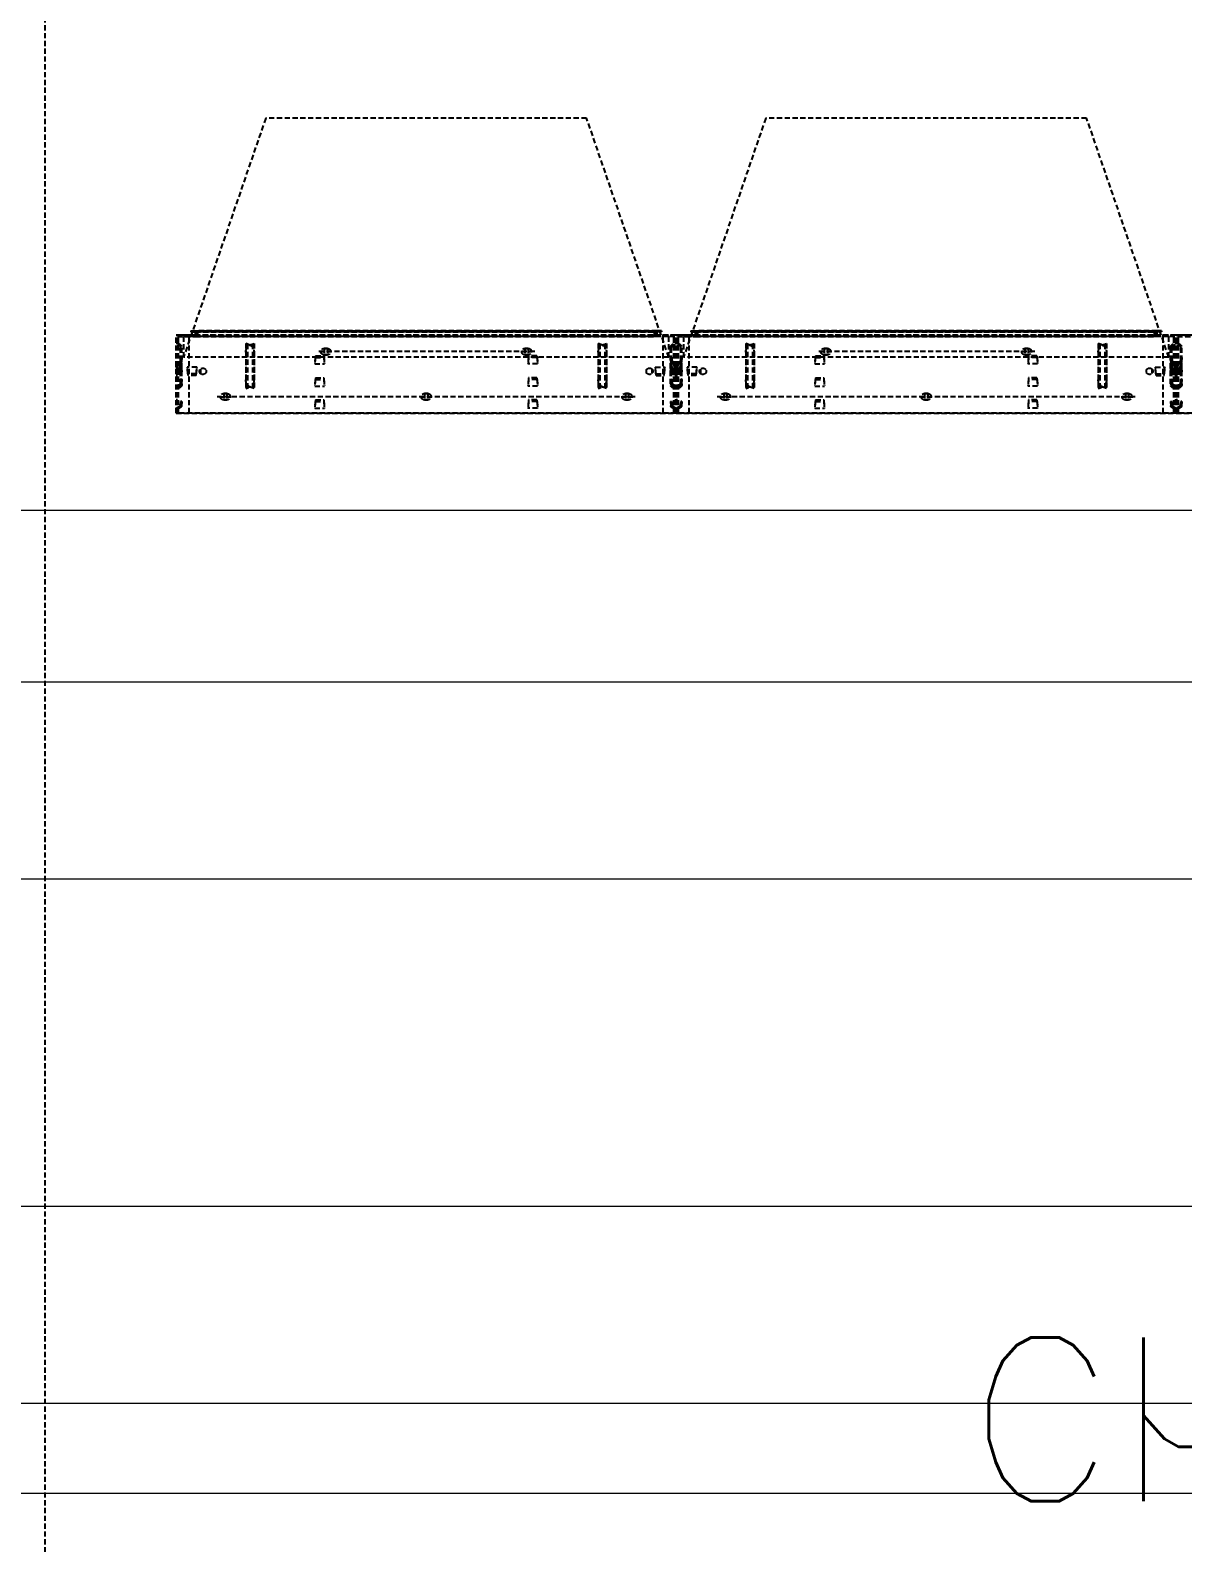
# Model space of a CAD drawing. Extents: x -32000 to 416743, y -254124 to 144214.
# Drawn here: x 12042 to 13448, y 20940 to 22786 of the extents above; entities that cross this region are included whole.
import ezdxf

# ---------------------------------------------------------------- set-up
doc = ezdxf.new("R2010")
doc.units = 0
doc.header["$LTSCALE"] = 10
doc.linetypes.add('XFM1Q40$0$HIDDEN', pattern=[9.525, 6.35, -3.175])
for name, color, linetype in [('XFM1Q40$0$CBF01', 3, 'Continuous'), ('XFM1Q40$0$CBF02', 6, 'Continuous'), ('XFM1Q40$0$CBF03', 30, 'Continuous'), ('XFM1Q40$0$CBF04', 7, 'Continuous'), ('XFM1Q40$0$HEPA', 6, 'Continuous'), ('XFM1Q40$0$TYPE14X10', 7, 'Continuous'), ('XFM7P40ICA$0$H12PL4$0$L40_19_MEJI', 252, 'Continuous'), ('XFM7P40ICA$0$H12PL4$0$L40_19_設備基礎', 252, 'Continuous')]:
    doc.layers.add(name, color=color, linetype=linetype)
doc.styles.add('XFM1Q40$0$LSP', font='SIMPLEX.shx', dxfattribs={"bigfont": 'chineset.shx'})

# ---------------------------------------------------------------- blocks, each defined once
blk = doc.blocks.new('XFM1Q40$0$A$Cac22a11c')
at = {"layer": 'XFM1Q40$0$CBF01', "color": 252, "linetype": 'XFM1Q40$0$HIDDEN', "ltscale": 0.1}
for p, q in [((285914, 174199.1), (285914, 174105.6)), ((285930, 174199.1), (285914, 174199.1)), ((285927, 174193.1), (285926.5, 174193.1)), ((285928.5, 174199.1), (285928.5, 174105.6)), ((285930, 174199.1), (285930, 174104.1)), ((286524, 174199.1), (286524, 174105.6)), ((286540, 174199.1), (286524, 174199.1)), ((286537, 174193.1), (286536.5, 174193.1)), ((286538.5, 174199.1), (286538.5, 174105.6)), ((286540, 174199.1), (286540, 174104.1)), ((285923, 174185.1), (285923.5, 174190.4)), ((285923, 174185.1), (285924.5, 174184.9)), ((285924.5, 174184.9), (285925, 174190.2)), ((285927, 174191.6), (285926.5, 174191.6)), ((285928.5, 174183.1), (285930, 174183.1)), ((286533, 174185.1), (286533.5, 174190.4)), ((286533, 174185.1), (286534.5, 174184.9)), ((286534.5, 174184.9), (286535, 174190.2)), ((286537, 174191.6), (286536.5, 174191.6)), ((286538.5, 174183.1), (286540, 174183.1)), ((285923, 174163.6), (285923, 174119.6)), ((285923, 174158.1), (285923.5, 174163.4)), ((285923, 174158.1), (285924.5, 174157.9)), ((285924.5, 174163.6), (285924.5, 174119.6)), ((285924.5, 174157.9), (285925, 174163.2)), ((285927, 174166.1), (285926.5, 174166.1)), ((285927, 174164.6), (285926.5, 174164.6)), ((285928.5, 174169.1), (285930, 174169.1)), ((285928.5, 174156.1), (285930, 174156.1)), ((286533, 174163.6), (286533, 174119.6)), ((286533, 174158.1), (286533.5, 174163.4)), ((286533, 174158.1), (286534.5, 174157.9)), ((286534.5, 174163.6), (286534.5, 174119.6)), ((286534.5, 174157.9), (286535, 174163.2)), ((286537, 174166.1), (286536.5, 174166.1)), ((286537, 174164.6), (286536.5, 174164.6)), ((286538.5, 174169.1), (286540, 174169.1)), ((286538.5, 174156.1), (286540, 174156.1)), ((285923, 174151.1), (285924.5, 174151.3)), ((285923, 174151.1), (285923.5, 174145.8)), ((285924.5, 174151.3), (285925, 174146)), ((285926.5, 174151.6), (285930, 174151.6)), ((285926.5, 174150.1), (285928.5, 174150.1)), ((285926.5, 174146.1), (285928.5, 174146.1)), ((285926.5, 174144.6), (285930, 174144.6)), ((285927, 174139.1), (285926.5, 174139.1)), ((285927, 174137.6), (285926.5, 174137.6)), ((285928.5, 174153.1), (285930, 174153.1)), ((286533, 174151.1), (286534.5, 174151.3)), ((286533, 174151.1), (286533.5, 174145.8)), ((286534.5, 174151.3), (286535, 174146)), ((286536.5, 174151.6), (286540, 174151.6)), ((286536.5, 174150.1), (286538.5, 174150.1)), ((286536.5, 174146.1), (286538.5, 174146.1)), ((286536.5, 174144.6), (286540, 174144.6)), ((286537, 174139.1), (286536.5, 174139.1)), ((286537, 174137.6), (286536.5, 174137.6)), ((286538.5, 174153.1), (286540, 174153.1)), ((285923, 174131.1), (285923.5, 174136.4)), ((285923, 174131.1), (285924.5, 174130.9)), ((285924.5, 174130.9), (285925, 174136.2)), ((285928.5, 174129.1), (285930, 174129.1)), ((286533, 174131.1), (286533.5, 174136.4)), ((286533, 174131.1), (286534.5, 174130.9)), ((286534.5, 174130.9), (286535, 174136.2)), ((286538.5, 174129.1), (286540, 174129.1)), ((285928.5, 174105.6), (285905, 174105.6)), ((285905, 174105.6), (285905, 174098.6)), ((285930, 174104.1), (285906.5, 174104.1)), ((285906.5, 174104.1), (285906.5, 174100.1)), ((285914, 174105.6), (285914, 174104.1)), ((285928.5, 174114.1), (285930, 174114.1)), ((286538.5, 174105.6), (286515, 174105.6)), ((286515, 174105.6), (286515, 174098.6)), ((286540, 174104.1), (286516.5, 174104.1)), ((286516.5, 174104.1), (286516.5, 174100.1)), ((286524, 174105.6), (286524, 174104.1)), ((286538.5, 174114.1), (286540, 174114.1)), ((285912, 174098.6), (285905, 174098.6)), ((285912, 174100.1), (285906.5, 174100.1)), ((285912, 174098.6), (285912, 174100.1)), ((286522, 174098.6), (286515, 174098.6)), ((286522, 174100.1), (286516.5, 174100.1)), ((286522, 174098.6), (286522, 174100.1))]:
    blk.add_line(p, q, dxfattribs=at)
for centre, radius, start, end in [((285926.5, 174190.1), 3, 90, 175), ((285927, 174194.6), 1.5, 270, 0), ((285927, 174194.6), 3, 300, 0), ((286536.5, 174190.1), 3, 90, 175), ((286537, 174194.6), 1.5, 270, 0), ((286537, 174194.6), 3, 300, 0), ((285926.5, 174190.1), 1.5, 90, 175), ((285927, 174194.6), 3, 270, 300), ((286536.5, 174190.1), 1.5, 90, 175), ((286537, 174194.6), 3, 270, 300), ((285928.5, 174163.6), 5.5, 90, 180), ((285926.5, 174163.1), 3, 90, 175), ((285928.5, 174163.6), 4, 90, 180), ((285926.5, 174163.1), 1.5, 90, 175), ((285927, 174167.6), 1.5, 270, 0), ((285927, 174167.6), 3, 270, 0), ((286538.5, 174163.6), 5.5, 90, 180), ((286536.5, 174163.1), 3, 90, 175), ((286538.5, 174163.6), 4, 90, 180), ((286536.5, 174163.1), 1.5, 90, 175), ((286537, 174167.6), 1.5, 270, 0), ((286537, 174167.6), 3, 270, 0), ((285926.5, 174148.1), 3.5, 90, 270), ((285926.5, 174146.1), 3, 185, 270), ((285926.5, 174136.1), 3, 90, 175), ((285926.5, 174148.1), 2, 90, 270), ((285926.5, 174146.1), 1.5, 185, 270), ((285926.5, 174136.1), 1.5, 90, 175), ((285927, 174141.6), 3, 0, 90), ((285927, 174141.6), 1.5, 0, 90), ((285927, 174140.6), 3, 270, 0), ((285927, 174140.6), 1.5, 270, 0), ((286536.5, 174148.1), 3.5, 90, 270), ((286536.5, 174146.1), 3, 185, 270), ((286536.5, 174136.1), 3, 90, 175), ((286536.5, 174148.1), 2, 90, 270), ((286536.5, 174146.1), 1.5, 185, 270), ((286536.5, 174136.1), 1.5, 90, 175), ((286537, 174141.6), 3, 0, 90), ((286537, 174141.6), 1.5, 0, 90), ((286537, 174140.6), 3, 270, 0), ((286537, 174140.6), 1.5, 270, 0), ((285928.5, 174119.6), 5.5, 180, 270), ((285928.5, 174119.6), 4, 180, 270), ((286538.5, 174119.6), 5.5, 180, 270), ((286538.5, 174119.6), 4, 180, 270)]:
    blk.add_arc(centre, radius, start, end, dxfattribs=at)
at = {"layer": 'XFM1Q40$0$CBF02', "color": 252, "linetype": 'XFM1Q40$0$HIDDEN', "ltscale": 0.1}
for p, q in [((285320, 174199.1), (285928.5, 174199.1)), ((285320, 174199.1), (285320, 174104.1)), ((285490, 174183.1), (285489, 174193)), ((285489.9, 174185.1), (285489.1, 174193.1)), ((285489.1, 174193.1), (285500.9, 174193.1)), ((285500, 174183.1), (285501, 174193)), ((285500.1, 174185.1), (285500.9, 174193.1)), ((285927, 174199.1), (285927, 174104.1)), ((285928.5, 174199.1), (285928.5, 174104.1)), ((285930, 174199.1), (286538.5, 174199.1)), ((285930, 174199.1), (285930, 174104.1)), ((286100, 174183.1), (286099, 174193)), ((286099.9, 174185.1), (286099.1, 174193.1)), ((286099.1, 174193.1), (286110.9, 174193.1)), ((286110, 174183.1), (286111, 174193)), ((286110.1, 174185.1), (286110.9, 174193.1)), ((286537, 174199.1), (286537, 174104.1)), ((286538.5, 174199.1), (286538.5, 174104.1)), ((286540, 174199.1), (287148.5, 174199.1)), ((286540, 174199.1), (286540, 174104.1)), ((285373, 174179.1), (285387, 174179.1)), ((285378, 174174.5), (285378, 174183.6)), ((285382, 174183.1), (285378, 174183.1)), ((285382, 174175.1), (285378, 174175.1)), ((285382, 174174.5), (285382, 174183.6)), ((285489.9, 174185.1), (285500.1, 174185.1)), ((285490, 174183.1), (285500, 174183.1)), ((285618, 174179.1), (285632, 174179.1)), ((285623, 174174.5), (285623, 174183.6)), ((285627, 174183.1), (285623, 174183.1)), ((285627, 174175.1), (285623, 174175.1)), ((285627, 174174.5), (285627, 174183.6)), ((285863, 174179.1), (285877, 174179.1)), ((285868, 174174.5), (285868, 174183.6)), ((285872, 174183.1), (285868, 174183.1)), ((285872, 174175.1), (285868, 174175.1)), ((285872, 174174.5), (285872, 174183.6)), ((285983, 174179.1), (285997, 174179.1)), ((285988, 174174.5), (285988, 174183.6)), ((285992, 174183.1), (285988, 174183.1)), ((285992, 174175.1), (285988, 174175.1)), ((285992, 174174.5), (285992, 174183.6)), ((286099.9, 174185.1), (286110.1, 174185.1)), ((286100, 174183.1), (286110, 174183.1)), ((286228, 174179.1), (286242, 174179.1)), ((286233, 174174.5), (286233, 174183.6)), ((286237, 174183.1), (286233, 174183.1)), ((286237, 174175.1), (286233, 174175.1)), ((286237, 174174.5), (286237, 174183.6)), ((286473, 174179.1), (286487, 174179.1)), ((286478, 174174.5), (286478, 174183.6)), ((286482, 174183.1), (286478, 174183.1)), ((286482, 174175.1), (286478, 174175.1)), ((286482, 174174.5), (286482, 174183.6)), ((285405, 174114.1), (285405, 174169.1)), ((285405, 174169.1), (285408.3, 174167.9)), ((285407, 174114.8), (285407, 174168.4)), ((285415, 174124.7), (285415, 174158.5)), ((285490, 174156.1), (285489, 174166)), ((285489.9, 174158.1), (285489.1, 174166.1)), ((285489.1, 174166.1), (285500.9, 174166.1)), ((285489.9, 174158.1), (285500.1, 174158.1)), ((285490, 174156.1), (285500, 174156.1)), ((285500, 174156.1), (285501, 174166)), ((285500.1, 174158.1), (285500.9, 174166.1)), ((285835, 174114.1), (285835, 174169.1)), ((285835, 174169.1), (285838.3, 174167.9)), ((285837, 174114.8), (285837, 174168.4)), ((285845, 174124.7), (285845, 174158.5)), ((286015, 174114.1), (286015, 174169.1)), ((286015, 174169.1), (286018.3, 174167.9)), ((286017, 174114.8), (286017, 174168.4)), ((286025, 174124.7), (286025, 174158.5)), ((286100, 174156.1), (286099, 174166)), ((286099.9, 174158.1), (286099.1, 174166.1)), ((286099.1, 174166.1), (286110.9, 174166.1)), ((286099.9, 174158.1), (286110.1, 174158.1)), ((286100, 174156.1), (286110, 174156.1)), ((286110, 174156.1), (286111, 174166)), ((286110.1, 174158.1), (286110.9, 174166.1)), ((286445, 174114.1), (286445, 174169.1)), ((286445, 174169.1), (286448.3, 174167.9)), ((286447, 174114.8), (286447, 174168.4)), ((286455, 174124.7), (286455, 174158.5)), ((285490, 174129.1), (285489, 174139)), ((285489.1, 174139.1), (285500.9, 174139.1)), ((285489.9, 174131.1), (285489.1, 174139.1)), ((285500, 174129.1), (285501, 174139)), ((285500.1, 174131.1), (285500.9, 174139.1)), ((285893.5, 174146.6), (285893.5, 174149.6)), ((285900.5, 174145.5), (285900.5, 174150.7)), ((285905.5, 174153.1), (285904.5, 174143.1)), ((285905.4, 174151.1), (285904.6, 174143.1)), ((285904.6, 174143.1), (285916.4, 174143.1)), ((285905.4, 174151.1), (285915.6, 174151.1)), ((285905.5, 174153.1), (285915.5, 174153.1)), ((285915.5, 174153.1), (285916.5, 174143.1)), ((285915.6, 174151.1), (285916.4, 174143.1)), ((286100, 174129.1), (286099, 174139)), ((286099.1, 174139.1), (286110.9, 174139.1)), ((286099.9, 174131.1), (286099.1, 174139.1)), ((286110, 174129.1), (286111, 174139)), ((286110.1, 174131.1), (286110.9, 174139.1)), ((286503.5, 174146.6), (286503.5, 174149.6)), ((286510.5, 174145.5), (286510.5, 174150.7)), ((286515.5, 174153.1), (286514.5, 174143.1)), ((286515.4, 174151.1), (286514.6, 174143.1)), ((286514.6, 174143.1), (286526.4, 174143.1)), ((286515.4, 174151.1), (286525.6, 174151.1)), ((286515.5, 174153.1), (286525.5, 174153.1)), ((286525.5, 174153.1), (286526.5, 174143.1)), ((286525.6, 174151.1), (286526.4, 174143.1)), ((285489.9, 174131.1), (285500.1, 174131.1)), ((285490, 174129.1), (285500, 174129.1)), ((285495.5, 174124.1), (285509.5, 174124.1)), ((285500.5, 174119.5), (285500.5, 174128.6)), ((285504.5, 174128.1), (285500.5, 174128.1)), ((285504.5, 174120.1), (285500.5, 174120.1)), ((285504.5, 174119.5), (285504.5, 174128.6)), ((285740.5, 174124.1), (285754.5, 174124.1)), ((285745.5, 174119.5), (285745.5, 174128.6)), ((285749.5, 174128.1), (285745.5, 174128.1)), ((285749.5, 174120.1), (285745.5, 174120.1)), ((285749.5, 174119.5), (285749.5, 174128.6)), ((286099.9, 174131.1), (286110.1, 174131.1)), ((286100, 174129.1), (286110, 174129.1)), ((286105.5, 174124.1), (286119.5, 174124.1)), ((286110.5, 174119.5), (286110.5, 174128.6)), ((286114.5, 174128.1), (286110.5, 174128.1)), ((286114.5, 174120.1), (286110.5, 174120.1)), ((286114.5, 174119.5), (286114.5, 174128.6)), ((286350.5, 174124.1), (286364.5, 174124.1)), ((286355.5, 174119.5), (286355.5, 174128.6)), ((286359.5, 174128.1), (286355.5, 174128.1)), ((286359.5, 174120.1), (286355.5, 174120.1)), ((286359.5, 174119.5), (286359.5, 174128.6)), ((285343.5, 174104.1), (285320, 174104.1)), ((285343.5, 174105.6), (285903.5, 174105.6)), ((285343.5, 174098.6), (285343.5, 174105.6)), ((285343.5, 174104.1), (285903.5, 174104.1)), ((285408.3, 174115.3), (285405, 174114.1)), ((285838.3, 174115.3), (285835, 174114.1)), ((285903.5, 174105.6), (285903.5, 174098.6)), ((285903.5, 174104.1), (285928.5, 174104.1)), ((285953.5, 174104.1), (285930, 174104.1)), ((285953.5, 174105.6), (286513.5, 174105.6)), ((285953.5, 174098.6), (285953.5, 174105.6)), ((285953.5, 174104.1), (286513.5, 174104.1)), ((286018.3, 174115.3), (286015, 174114.1)), ((286448.3, 174115.3), (286445, 174114.1)), ((286513.5, 174105.6), (286513.5, 174098.6)), ((286513.5, 174104.1), (286538.5, 174104.1)), ((286563.5, 174104.1), (286540, 174104.1)), ((285343.5, 174100.1), (285903.5, 174100.1)), ((285343.5, 174098.6), (285903.5, 174098.6)), ((285953.5, 174100.1), (286513.5, 174100.1)), ((285953.5, 174098.6), (286513.5, 174098.6))]:
    blk.add_line(p, q, dxfattribs=at)
for centre, radius, start, end in [((285489.1, 174193), 0.0502, 360, 191.4212), ((285500.9, 174193), 0.0502, 348.5788, 180), ((286099.1, 174193), 0.0502, 360, 191.4212), ((286110.9, 174193), 0.0502, 348.5788, 180), ((285378, 174179.1), 4, 90, 270), ((285382, 174179.1), 4, 270, 90), ((285623, 174179.1), 4, 90, 270), ((285627, 174179.1), 4, 270, 90), ((285868, 174179.1), 4, 90, 270), ((285872, 174179.1), 4, 270, 90), ((285988, 174179.1), 4, 90, 270), ((285992, 174179.1), 4, 270, 90), ((286233, 174179.1), 4, 90, 270), ((286237, 174179.1), 4, 270, 90), ((286478, 174179.1), 4, 90, 270), ((286482, 174179.1), 4, 270, 90), ((285405, 174158.5), 10, 0, 70.71), ((285489.1, 174166), 0.0502, 360, 191.4212), ((285500.9, 174166), 0.0502, 348.5788, 180), ((285835, 174158.5), 10, 0, 70.71), ((286015, 174158.5), 10, 0, 70.71), ((286099.1, 174166), 0.0502, 360, 191.4212), ((286110.9, 174166), 0.0502, 348.5788, 180), ((286445, 174158.5), 10, 0, 70.71), ((285489.1, 174139), 0.0502, 360, 191.4212), ((285500.9, 174139), 0.0502, 348.5788, 180), ((285897.5, 174147.5), 4.49, 63.4401, 152.8116), ((285897.5, 174148.6), 4.49, 207.1884, 296.5599), ((285897.5, 174148.1), 4, 300, 60), ((285904.6, 174143.1), 0.0502, 168.5788, 0), ((285916.4, 174143.1), 0.0502, 180, 11.4212), ((286099.1, 174139), 0.0502, 360, 191.4212), ((286110.9, 174139), 0.0502, 348.5788, 180), ((286507.5, 174147.5), 4.49, 63.4401, 152.8116), ((286507.5, 174148.6), 4.49, 207.1884, 296.5599), ((286507.5, 174148.1), 4, 300, 60), ((286514.6, 174143.1), 0.0502, 168.5788, 0), ((286526.4, 174143.1), 0.0502, 180, 11.4212), ((285405, 174124.7), 10, 289.29, 0), ((285500.5, 174124.1), 4, 90, 270), ((285504.5, 174124.1), 4, 270, 90), ((285745.5, 174124.1), 4, 90, 270), ((285749.5, 174124.1), 4, 270, 90), ((285835, 174124.7), 10, 289.29, 0), ((286015, 174124.7), 10, 289.29, 0), ((286110.5, 174124.1), 4, 90, 270), ((286114.5, 174124.1), 4, 270, 90), ((286355.5, 174124.1), 4, 90, 270), ((286359.5, 174124.1), 4, 270, 90), ((286445, 174124.7), 10, 289.29, 0)]:
    blk.add_arc(centre, radius, start, end, dxfattribs=at)
at = {"layer": 'XFM1Q40$0$CBF03', "color": 252, "linetype": 'XFM1Q40$0$HIDDEN', "ltscale": 0.1}
for p, q in [((285930, 174199.1), (285321.5, 174199.1)), ((285321.5, 174199.1), (285321.5, 174104.1)), ((285323, 174199.1), (285323, 174104.1)), ((285750, 174183.1), (285749, 174193)), ((285760.9, 174193.1), (285749.1, 174193.1)), ((285749.9, 174185.1), (285749.1, 174193.1)), ((285760, 174183.1), (285761, 174193)), ((285760.1, 174185.1), (285760.9, 174193.1)), ((285930, 174199.1), (285930, 174104.1)), ((286540, 174199.1), (285931.5, 174199.1)), ((285931.5, 174199.1), (285931.5, 174104.1)), ((285933, 174199.1), (285933, 174104.1)), ((286360, 174183.1), (286359, 174193)), ((286370.9, 174193.1), (286359.1, 174193.1)), ((286359.9, 174185.1), (286359.1, 174193.1)), ((286370, 174183.1), (286371, 174193)), ((286370.1, 174185.1), (286370.9, 174193.1)), ((286540, 174199.1), (286540, 174104.1)), ((287150, 174199.1), (286541.5, 174199.1)), ((286541.5, 174199.1), (286541.5, 174104.1)), ((286543, 174199.1), (286543, 174104.1)), ((285880, 174179.1), (285370, 174179.1)), ((285378, 174174.5), (285378, 174183.6)), ((285378, 174183.1), (285382, 174183.1)), ((285378, 174175.1), (285382, 174175.1)), ((285382, 174174.5), (285382, 174183.6)), ((285623, 174174.5), (285623, 174183.6)), ((285623, 174183.1), (285627, 174183.1)), ((285623, 174175.1), (285627, 174175.1)), ((285627, 174174.5), (285627, 174183.6)), ((285760.1, 174185.1), (285749.9, 174185.1)), ((285760, 174183.1), (285750, 174183.1)), ((285868, 174174.5), (285868, 174183.6)), ((285868, 174183.1), (285872, 174183.1)), ((285868, 174175.1), (285872, 174175.1)), ((285872, 174174.5), (285872, 174183.6)), ((286490, 174179.1), (285980, 174179.1)), ((285988, 174174.5), (285988, 174183.6)), ((285988, 174183.1), (285992, 174183.1)), ((285988, 174175.1), (285992, 174175.1)), ((285992, 174174.5), (285992, 174183.6)), ((286233, 174174.5), (286233, 174183.6)), ((286233, 174183.1), (286237, 174183.1)), ((286233, 174175.1), (286237, 174175.1)), ((286237, 174174.5), (286237, 174183.6)), ((286370.1, 174185.1), (286359.9, 174185.1)), ((286370, 174183.1), (286360, 174183.1)), ((286478, 174174.5), (286478, 174183.6)), ((286478, 174183.1), (286482, 174183.1)), ((286478, 174175.1), (286482, 174175.1)), ((286482, 174174.5), (286482, 174183.6)), ((285405, 174124.7), (285405, 174158.5)), ((285415, 174169.1), (285411.7, 174167.9)), ((285413, 174114.8), (285413, 174168.4)), ((285415, 174114.1), (285415, 174169.1)), ((285750, 174156.1), (285749, 174166)), ((285749.9, 174158.1), (285749.1, 174166.1)), ((285760.9, 174166.1), (285749.1, 174166.1)), ((285760.1, 174158.1), (285749.9, 174158.1)), ((285760, 174156.1), (285750, 174156.1)), ((285760, 174156.1), (285761, 174166)), ((285760.1, 174158.1), (285760.9, 174166.1)), ((285835, 174124.7), (285835, 174158.5)), ((285845, 174169.1), (285841.7, 174167.9)), ((285843, 174114.8), (285843, 174168.4)), ((285845, 174114.1), (285845, 174169.1)), ((286015, 174124.7), (286015, 174158.5)), ((286025, 174169.1), (286021.7, 174167.9)), ((286023, 174114.8), (286023, 174168.4)), ((286025, 174114.1), (286025, 174169.1)), ((286360, 174156.1), (286359, 174166)), ((286359.9, 174158.1), (286359.1, 174166.1)), ((286370.9, 174166.1), (286359.1, 174166.1)), ((286370.1, 174158.1), (286359.9, 174158.1)), ((286370, 174156.1), (286360, 174156.1)), ((286370, 174156.1), (286371, 174166)), ((286370.1, 174158.1), (286370.9, 174166.1)), ((286445, 174124.7), (286445, 174158.5)), ((286455, 174169.1), (286451.7, 174167.9)), ((286453, 174114.8), (286453, 174168.4)), ((286455, 174114.1), (286455, 174169.1)), ((285334.5, 174153.1), (285333.5, 174143.1)), ((285334.4, 174151.1), (285333.6, 174143.1)), ((285345.4, 174143.1), (285333.6, 174143.1)), ((285344.6, 174151.1), (285334.4, 174151.1)), ((285344.5, 174153.1), (285334.5, 174153.1)), ((285344.5, 174153.1), (285345.5, 174143.1)), ((285344.6, 174151.1), (285345.4, 174143.1)), ((285349.5, 174145.5), (285349.5, 174150.7)), ((285356.5, 174146.6), (285356.5, 174149.6)), ((285750, 174129.1), (285749, 174139)), ((285760.9, 174139.1), (285749.1, 174139.1)), ((285749.9, 174131.1), (285749.1, 174139.1)), ((285760, 174129.1), (285761, 174139)), ((285760.1, 174131.1), (285760.9, 174139.1)), ((285944.5, 174153.1), (285943.5, 174143.1)), ((285944.4, 174151.1), (285943.6, 174143.1)), ((285955.4, 174143.1), (285943.6, 174143.1)), ((285954.6, 174151.1), (285944.4, 174151.1)), ((285954.5, 174153.1), (285944.5, 174153.1)), ((285954.5, 174153.1), (285955.5, 174143.1)), ((285954.6, 174151.1), (285955.4, 174143.1)), ((285959.5, 174145.5), (285959.5, 174150.7)), ((285966.5, 174146.6), (285966.5, 174149.6)), ((286360, 174129.1), (286359, 174139)), ((286370.9, 174139.1), (286359.1, 174139.1)), ((286359.9, 174131.1), (286359.1, 174139.1)), ((286370, 174129.1), (286371, 174139)), ((286370.1, 174131.1), (286370.9, 174139.1)), ((285757.5, 174124.1), (285492.5, 174124.1)), ((285500.5, 174119.5), (285500.5, 174128.6)), ((285500.5, 174128.1), (285504.5, 174128.1)), ((285500.5, 174120.1), (285504.5, 174120.1)), ((285504.5, 174119.5), (285504.5, 174128.6)), ((285745.5, 174119.5), (285745.5, 174128.6)), ((285745.5, 174128.1), (285749.5, 174128.1)), ((285745.5, 174120.1), (285749.5, 174120.1)), ((285749.5, 174119.5), (285749.5, 174128.6)), ((285760.1, 174131.1), (285749.9, 174131.1)), ((285760, 174129.1), (285750, 174129.1)), ((286367.5, 174124.1), (286102.5, 174124.1)), ((286110.5, 174119.5), (286110.5, 174128.6)), ((286110.5, 174128.1), (286114.5, 174128.1)), ((286110.5, 174120.1), (286114.5, 174120.1)), ((286114.5, 174119.5), (286114.5, 174128.6)), ((286355.5, 174119.5), (286355.5, 174128.6)), ((286355.5, 174128.1), (286359.5, 174128.1)), ((286355.5, 174120.1), (286359.5, 174120.1)), ((286359.5, 174119.5), (286359.5, 174128.6)), ((286370.1, 174131.1), (286359.9, 174131.1)), ((286370, 174129.1), (286360, 174129.1)), ((285930, 174104.1), (285321.5, 174104.1)), ((285906.5, 174105.6), (285346.5, 174105.6)), ((285346.5, 174105.6), (285346.5, 174104.1)), ((285346.5, 174104.1), (285346.5, 174098.6)), ((285411.7, 174115.3), (285415, 174114.1)), ((285841.7, 174115.3), (285845, 174114.1)), ((285906.5, 174104.1), (285906.5, 174105.6)), ((285906.5, 174098.6), (285906.5, 174104.1)), ((286540, 174104.1), (285931.5, 174104.1)), ((286516.5, 174105.6), (285956.5, 174105.6)), ((285956.5, 174105.6), (285956.5, 174104.1)), ((285956.5, 174104.1), (285956.5, 174098.6)), ((286021.7, 174115.3), (286025, 174114.1)), ((286451.7, 174115.3), (286455, 174114.1)), ((286516.5, 174104.1), (286516.5, 174105.6)), ((286516.5, 174098.6), (286516.5, 174104.1)), ((287150, 174104.1), (286541.5, 174104.1)), ((285906.5, 174100.1), (285346.5, 174100.1)), ((285906.5, 174098.6), (285346.5, 174098.6)), ((286516.5, 174100.1), (285956.5, 174100.1)), ((286516.5, 174098.6), (285956.5, 174098.6))]:
    blk.add_line(p, q, dxfattribs=at)
for centre, radius, start, end in [((285749.1, 174193), 0.0502, 360, 191.4212), ((285760.9, 174193), 0.0502, 348.5788, 180), ((286359.1, 174193), 0.0502, 360, 191.4212), ((286370.9, 174193), 0.0502, 348.5788, 180), ((285378, 174179.1), 4, 90, 270), ((285382, 174179.1), 4, 270, 90), ((285623, 174179.1), 4, 90, 270), ((285627, 174179.1), 4, 270, 90), ((285868, 174179.1), 4, 90, 270), ((285872, 174179.1), 4, 270, 90), ((285988, 174179.1), 4, 90, 270), ((285992, 174179.1), 4, 270, 90), ((286233, 174179.1), 4, 90, 270), ((286237, 174179.1), 4, 270, 90), ((286478, 174179.1), 4, 90, 270), ((286482, 174179.1), 4, 270, 90), ((285415, 174158.5), 10, 109.29, 180), ((285749.1, 174166), 0.0502, 360, 191.4212), ((285760.9, 174166), 0.0502, 348.5788, 180), ((285845, 174158.5), 10, 109.29, 180), ((286025, 174158.5), 10, 109.29, 180), ((286359.1, 174166), 0.0502, 360, 191.4212), ((286370.9, 174166), 0.0502, 348.5788, 180), ((286455, 174158.5), 10, 109.29, 180), ((285333.6, 174143.1), 0.0502, 168.5788, 0), ((285345.4, 174143.1), 0.0502, 180, 11.4212), ((285352.5, 174148.1), 4, 120, 240), ((285352.5, 174147.5), 4.49, 27.1884, 116.5599), ((285352.5, 174148.6), 4.49, 243.4401, 332.8116), ((285749.1, 174139), 0.0502, 360, 191.4212), ((285760.9, 174139), 0.0502, 348.5788, 180), ((285943.6, 174143.1), 0.0502, 168.5788, 0), ((285955.4, 174143.1), 0.0502, 180, 11.4212), ((285962.5, 174148.1), 4, 120, 240), ((285962.5, 174147.5), 4.49, 27.1884, 116.5599), ((285962.5, 174148.6), 4.49, 243.4401, 332.8116), ((286359.1, 174139), 0.0502, 360, 191.4212), ((286370.9, 174139), 0.0502, 348.5788, 180), ((285415, 174124.7), 10, 180, 250.71), ((285500.5, 174124.1), 4, 90, 270), ((285504.5, 174124.1), 4, 270, 90), ((285745.5, 174124.1), 4, 90, 270), ((285749.5, 174124.1), 4, 270, 90), ((285845, 174124.7), 10, 180, 250.71), ((286025, 174124.7), 10, 180, 250.71), ((286110.5, 174124.1), 4, 90, 270), ((286114.5, 174124.1), 4, 270, 90), ((286355.5, 174124.1), 4, 90, 270), ((286359.5, 174124.1), 4, 270, 90), ((286455, 174124.7), 10, 180, 250.71)]:
    blk.add_arc(centre, radius, start, end, dxfattribs=at)
at = {"layer": 'XFM1Q40$0$CBF04', "color": 252, "linetype": 'XFM1Q40$0$HIDDEN', "ltscale": 0.1}
for p, q in [((285320, 174199.1), (285320, 174104.1)), ((285320, 174199.1), (285336, 174199.1)), ((285321.5, 174199.1), (285321.5, 174105.6)), ((285323, 174193.1), (285323.5, 174193.1)), ((285336, 174199.1), (285336, 174105.6)), ((285930, 174199.1), (285930, 174104.1)), ((285930, 174199.1), (285946, 174199.1)), ((285931.5, 174199.1), (285931.5, 174105.6)), ((285933, 174193.1), (285933.5, 174193.1)), ((285946, 174199.1), (285946, 174105.6)), ((286540, 174199.1), (286540, 174104.1)), ((286540, 174199.1), (286556, 174199.1)), ((286541.5, 174199.1), (286541.5, 174105.6)), ((286543, 174193.1), (286543.5, 174193.1)), ((285321.5, 174183.1), (285320, 174183.1)), ((285323, 174191.6), (285323.5, 174191.6)), ((285325.5, 174184.9), (285325, 174190.2)), ((285327, 174185.1), (285325.5, 174184.9)), ((285327, 174185.1), (285326.5, 174190.4)), ((285931.5, 174183.1), (285930, 174183.1)), ((285933, 174191.6), (285933.5, 174191.6)), ((285935.5, 174184.9), (285935, 174190.2)), ((285937, 174185.1), (285935.5, 174184.9)), ((285937, 174185.1), (285936.5, 174190.4)), ((286541.5, 174183.1), (286540, 174183.1)), ((286543, 174191.6), (286543.5, 174191.6)), ((286545.5, 174184.9), (286545, 174190.2)), ((286547, 174185.1), (286545.5, 174184.9)), ((286547, 174185.1), (286546.5, 174190.4)), ((285321.5, 174169.1), (285320, 174169.1)), ((285321.5, 174156.1), (285320, 174156.1)), ((285323, 174166.1), (285323.5, 174166.1)), ((285323, 174164.6), (285323.5, 174164.6)), ((285325.5, 174157.9), (285325, 174163.2)), ((285325.5, 174163.6), (285325.5, 174119.6)), ((285327, 174158.1), (285325.5, 174157.9)), ((285327, 174158.1), (285326.5, 174163.4)), ((285327, 174163.6), (285327, 174119.6)), ((285931.5, 174169.1), (285930, 174169.1)), ((285931.5, 174156.1), (285930, 174156.1)), ((285933, 174166.1), (285933.5, 174166.1)), ((285933, 174164.6), (285933.5, 174164.6)), ((285935.5, 174157.9), (285935, 174163.2)), ((285935.5, 174163.6), (285935.5, 174119.6)), ((285937, 174158.1), (285935.5, 174157.9)), ((285937, 174158.1), (285936.5, 174163.4)), ((285937, 174163.6), (285937, 174119.6)), ((286541.5, 174169.1), (286540, 174169.1)), ((286541.5, 174156.1), (286540, 174156.1)), ((286543, 174166.1), (286543.5, 174166.1)), ((286543, 174164.6), (286543.5, 174164.6)), ((286545.5, 174157.9), (286545, 174163.2)), ((286545.5, 174163.6), (286545.5, 174119.6)), ((286547, 174158.1), (286545.5, 174157.9)), ((286547, 174158.1), (286546.5, 174163.4)), ((286547, 174163.6), (286547, 174119.6)), ((285321.5, 174153.1), (285320, 174153.1)), ((285323.5, 174151.6), (285320, 174151.6)), ((285323.5, 174144.6), (285320, 174144.6)), ((285323.5, 174150.1), (285321.5, 174150.1)), ((285323.5, 174146.1), (285321.5, 174146.1)), ((285323, 174139.1), (285323.5, 174139.1)), ((285323, 174137.6), (285323.5, 174137.6)), ((285325.5, 174151.3), (285325, 174146)), ((285327, 174151.1), (285325.5, 174151.3)), ((285327, 174151.1), (285326.5, 174145.8)), ((285931.5, 174153.1), (285930, 174153.1)), ((285933.5, 174151.6), (285930, 174151.6)), ((285933.5, 174144.6), (285930, 174144.6)), ((285933.5, 174150.1), (285931.5, 174150.1)), ((285933.5, 174146.1), (285931.5, 174146.1)), ((285933, 174139.1), (285933.5, 174139.1)), ((285933, 174137.6), (285933.5, 174137.6)), ((285935.5, 174151.3), (285935, 174146)), ((285937, 174151.1), (285935.5, 174151.3)), ((285937, 174151.1), (285936.5, 174145.8)), ((286541.5, 174153.1), (286540, 174153.1)), ((286543.5, 174151.6), (286540, 174151.6)), ((286543.5, 174144.6), (286540, 174144.6)), ((286543.5, 174150.1), (286541.5, 174150.1)), ((286543.5, 174146.1), (286541.5, 174146.1)), ((286543, 174139.1), (286543.5, 174139.1)), ((286543, 174137.6), (286543.5, 174137.6)), ((286545.5, 174151.3), (286545, 174146)), ((286547, 174151.1), (286545.5, 174151.3)), ((286547, 174151.1), (286546.5, 174145.8)), ((285321.5, 174129.1), (285320, 174129.1)), ((285325.5, 174130.9), (285325, 174136.2)), ((285327, 174131.1), (285325.5, 174130.9)), ((285327, 174131.1), (285326.5, 174136.4)), ((285931.5, 174129.1), (285930, 174129.1)), ((285935.5, 174130.9), (285935, 174136.2)), ((285937, 174131.1), (285935.5, 174130.9)), ((285937, 174131.1), (285936.5, 174136.4)), ((286541.5, 174129.1), (286540, 174129.1)), ((286545.5, 174130.9), (286545, 174136.2)), ((286547, 174131.1), (286545.5, 174130.9)), ((286547, 174131.1), (286546.5, 174136.4)), ((285321.5, 174114.1), (285320, 174114.1)), ((285320, 174104.1), (285343.5, 174104.1)), ((285321.5, 174105.6), (285345, 174105.6)), ((285336, 174105.6), (285336, 174104.1)), ((285343.5, 174104.1), (285343.5, 174100.1)), ((285345, 174105.6), (285345, 174098.6)), ((285931.5, 174114.1), (285930, 174114.1)), ((285930, 174104.1), (285953.5, 174104.1)), ((285931.5, 174105.6), (285955, 174105.6)), ((285946, 174105.6), (285946, 174104.1)), ((285953.5, 174104.1), (285953.5, 174100.1)), ((285955, 174105.6), (285955, 174098.6)), ((286541.5, 174114.1), (286540, 174114.1)), ((286540, 174104.1), (286563.5, 174104.1)), ((286541.5, 174105.6), (286565, 174105.6)), ((285338, 174100.1), (285343.5, 174100.1)), ((285338, 174098.6), (285338, 174100.1)), ((285338, 174098.6), (285345, 174098.6)), ((285948, 174100.1), (285953.5, 174100.1)), ((285948, 174098.6), (285948, 174100.1)), ((285948, 174098.6), (285955, 174098.6))]:
    blk.add_line(p, q, dxfattribs=at)
for centre, radius, start, end in [((285323, 174194.6), 3, 180, 240), ((285323, 174194.6), 1.5, 180, 270), ((285323.5, 174190.1), 3, 5, 90), ((285933, 174194.6), 3, 180, 240), ((285933, 174194.6), 1.5, 180, 270), ((285933.5, 174190.1), 3, 5, 90), ((286543, 174194.6), 3, 180, 240), ((286543, 174194.6), 1.5, 180, 270), ((286543.5, 174190.1), 3, 5, 90), ((285323, 174194.6), 3, 240, 270), ((285323.5, 174190.1), 1.5, 5, 90), ((285933, 174194.6), 3, 240, 270), ((285933.5, 174190.1), 1.5, 5, 90), ((286543, 174194.6), 3, 240, 270), ((286543.5, 174190.1), 1.5, 5, 90), ((285323, 174167.6), 3, 180, 270), ((285321.5, 174163.6), 5.5, 0, 90), ((285323, 174167.6), 1.5, 180, 270), ((285321.5, 174163.6), 4, 0, 90), ((285323.5, 174163.1), 3, 5, 90), ((285323.5, 174163.1), 1.5, 5, 90), ((285933, 174167.6), 3, 180, 270), ((285931.5, 174163.6), 5.5, 0, 90), ((285933, 174167.6), 1.5, 180, 270), ((285931.5, 174163.6), 4, 0, 90), ((285933.5, 174163.1), 3, 5, 90), ((285933.5, 174163.1), 1.5, 5, 90), ((286543, 174167.6), 3, 180, 270), ((286541.5, 174163.6), 5.5, 0, 90), ((286543, 174167.6), 1.5, 180, 270), ((286541.5, 174163.6), 4, 0, 90), ((286543.5, 174163.1), 3, 5, 90), ((286543.5, 174163.1), 1.5, 5, 90), ((285323, 174141.6), 3, 90, 180), ((285323, 174140.6), 3, 180, 270), ((285323, 174141.6), 1.5, 90, 180), ((285323, 174140.6), 1.5, 180, 270), ((285323.5, 174148.1), 3.5, 270, 90), ((285323.5, 174148.1), 2, 270, 90), ((285323.5, 174146.1), 1.5, 270, 355), ((285323.5, 174146.1), 3, 270, 355), ((285323.5, 174136.1), 3, 5, 90), ((285323.5, 174136.1), 1.5, 5, 90), ((285933, 174141.6), 3, 90, 180), ((285933, 174140.6), 3, 180, 270), ((285933, 174141.6), 1.5, 90, 180), ((285933, 174140.6), 1.5, 180, 270), ((285933.5, 174148.1), 3.5, 270, 90), ((285933.5, 174148.1), 2, 270, 90), ((285933.5, 174146.1), 1.5, 270, 355), ((285933.5, 174146.1), 3, 270, 355), ((285933.5, 174136.1), 3, 5, 90), ((285933.5, 174136.1), 1.5, 5, 90), ((286543, 174141.6), 3, 90, 180), ((286543, 174140.6), 3, 180, 270), ((286543, 174141.6), 1.5, 90, 180), ((286543, 174140.6), 1.5, 180, 270), ((286543.5, 174148.1), 3.5, 270, 90), ((286543.5, 174148.1), 2, 270, 90), ((286543.5, 174146.1), 1.5, 270, 355), ((286543.5, 174146.1), 3, 270, 355), ((286543.5, 174136.1), 3, 5, 90), ((286543.5, 174136.1), 1.5, 5, 90), ((285321.5, 174119.6), 4, 270, 0), ((285321.5, 174119.6), 5.5, 270, 0), ((285931.5, 174119.6), 4, 270, 0), ((285931.5, 174119.6), 5.5, 270, 0), ((286541.5, 174119.6), 4, 270, 0), ((286541.5, 174119.6), 5.5, 270, 0)]:
    blk.add_arc(centre, radius, start, end, dxfattribs=at)
at = {"layer": 'XFM1Q40$0$HEPA', "color": 252, "linetype": 'XFM1Q40$0$HIDDEN', "ltscale": 0.1}
for p, q in [((285429.3, 173839), (285329, 174131)), ((285921, 174131), (285329, 174131)), ((285329, 174105.6), (285329, 174131)), ((285921, 174131), (285820.7, 173839)), ((285921, 174131), (285921, 174105.6)), ((286039.3, 173839), (285939, 174131)), ((286531, 174131), (285939, 174131)), ((285939, 174105.6), (285939, 174131)), ((286531, 174131), (286430.7, 173839)), ((286531, 174131), (286531, 174105.6)), ((285921, 174105.6), (285329, 174105.6)), ((286531, 174105.6), (285939, 174105.6)), ((285820.7, 173839), (285429.3, 173839)), ((286430.7, 173839), (286039.3, 173839))]:
    blk.add_line(p, q, dxfattribs=at)
at = {"layer": 'XFM1Q40$0$TYPE14X10', "color": 252, "linetype": 'XFM1Q40$0$HIDDEN', "ltscale": 0.1}
blk.add_line((285160, 187457.6), (285160, 172257.6), dxfattribs=at)
at = {"color": 252, "linetype": 'XFM1Q40$0$HIDDEN', "ltscale": 0.1, "style": 'XFM1Q40$0$LSP'}
blk.add_text('Chemical filter', height=200, dxfattribs=at).set_placement((286285.8, 175327.3))
blk = doc.blocks.new('XFM1Q40')
at = {"xscale": -1, "rotation": 180}
blk.add_blockref('XFM1Q40$0$A$Cac22a11c', (-273100, 196517.6), dxfattribs=at)
blk = doc.blocks.new('XFM7P40ICA$0$H12PL4')
at = {"layer": 'XFM7P40ICA$0$H12PL4$0$L40_19_MEJI', "lineweight": 0}
for p, q in [((10400, 22200), (15000, 22200)), ((17300, 21000), (8770, 21000))]:
    blk.add_line(p, q, dxfattribs=at)
at = {"layer": 'XFM7P40ICA$0$H12PL4$0$L40_19_設備基礎', "lineweight": 0, "flags": 128}
for points in [[(14790, 21110), (14790, 21990), (10610, 21990), (10610, 21110)], [(10850, 21350), (10850, 21750), (14550, 21750), (14550, 21350)]]:
    blk.add_lwpolyline(points, close=True, dxfattribs=at)
blk = doc.blocks.new('XFM7P40ICA')
blk.add_blockref('XFM7P40ICA$0$H12PL4', (0, 0))

msp = doc.modelspace()

# ---------------------------------------------------------------- block references
for name in ['XFM7P40ICA', 'XFM1Q40']:
    msp.add_blockref(name, (0, 0))

doc.saveas('drawing.dxf')
